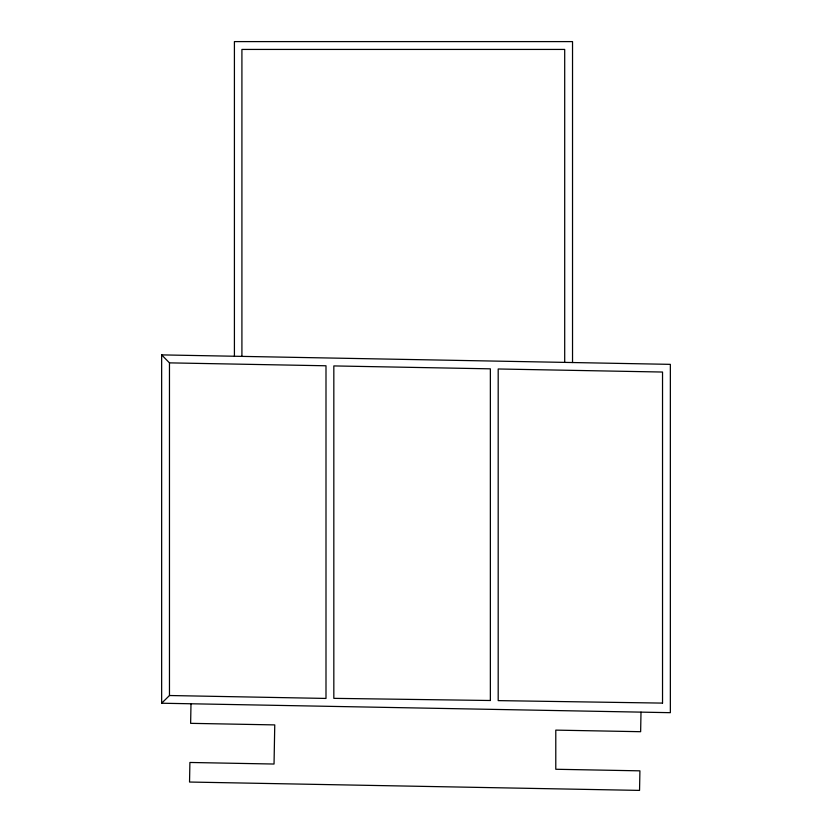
<?xml version="1.0" encoding="UTF-8"?>
<svg xmlns="http://www.w3.org/2000/svg" width="832" height="832" viewBox="0 0 832 832"><rect width="100%" height="100%" fill="white"/><g stroke="black" fill="none" stroke-linecap="round" stroke-linejoin="round"><path stroke-width="1.25" d="M190.996 703.768L190.632 723.341L274.758 724.901L274.04 764.036L189.904 762.466L189.54 782.038L639.548 790.4L639.912 770.838L555.786 769.267L555.786 730.122L640.64 731.702L641.004 712.14M161.647 703.227L169.468 695.521L169.468 362.866L161.647 354.89L161.647 703.227L670.353 712.681L670.353 364.354L161.647 354.89M169.468 362.866L325.998 365.778L325.998 698.433L169.468 695.521M572.53 362.534L572.53 41.6L234.416 41.6L234.416 356.252M564.699 362.388L564.699 49.431L241.914 49.431L241.914 356.387M490.36 700.502L333.83 698.35L333.83 365.924L490.36 368.836L490.36 700.502M662.532 703.102L498.191 700.617L498.191 368.982L662.532 372.039L662.532 703.102"/></g></svg>
